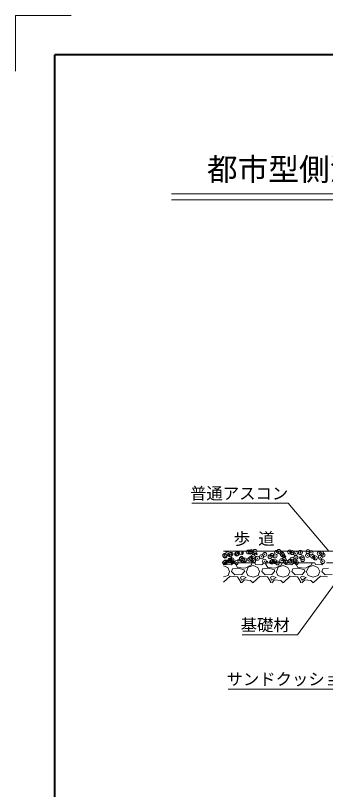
# Model space of a CAD drawing. Units: millimetres at full size, sheet at 1:20; details may follow other scales. Extents: x 62447 to 85128, y -7246 to 532.
# Drawn here: x 62447 to 63232, y -3508 to -1546 of the extents above; entities that cross this region are included whole.
import ezdxf
from ezdxf.enums import TextEntityAlignment as Align

# ---------------------------------------------------------------- set-up
doc = ezdxf.new("R2010")
doc.units = ezdxf.units.MM
doc.header["$LTSCALE"] = 20
doc.header["$PDMODE"] = 32
doc.header["$PDSIZE"] = 10
doc.linetypes.add('DASHED', pattern=[7.5, 6, -1.5])
for name, color, linetype, lineweight in [('Defpoints_2', 8, 'Continuous', 0), ('ハッチング', 7, 'Continuous', 5), ('図枠', 7, 'Continuous', 5), ('基礎', 3, 'Continuous', 13), ('引出線', 4, 'Continuous', 9)]:
    doc.layers.add(name, color=color, linetype=linetype, lineweight=lineweight)
doc.layers.add('文字', color=7, linetype='Continuous')
doc.styles.add('ＭＳ ゴシック', font='')
doc.styles.get('ＭＳ ゴシック').set_extended_font_data('MS Gothic')

msp = doc.modelspace()

# ---------------------------------------------------------------- linework, layer by layer
at = {"layer": 'Defpoints_2', "color": 1, "lineweight": 13}
for q in [(62588.58, -1545.57), (62447.16, -1686.99)]:
    msp.add_line((62447.16, -1545.57), q, dxfattribs=at)
at = {"layer": 'ハッチング'}
for p, q in [((62978.77, -2905.45), (62982.33, -2904.08)), ((62981.29, -2907.17), (62982.32, -2904.1)), ((62983.18, -2905.4), (62984.66, -2903.64)), ((62986.27, -2905.65), (62985.89, -2903.64)), ((62978.76, -2905.46), (62981.29, -2907.17)), ((62983.18, -2905.4), (62986.22, -2905.66)), ((62990.32, -2922.61), (62994.27, -2918.49)), ((62990.33, -2922.63), (62994.84, -2923.33)), ((62994.85, -2923.31), (62994.29, -2918.49)), ((63019.62, -2908.58), (63022.07, -2905.67)), ((63019.62, -2908.59), (63022.66, -2908.85)), ((63022.7, -2908.84), (63022.11, -2905.66)), ((63051.77, -2909.53), (63054.3, -2911.24)), ((63051.78, -2909.52), (63055.33, -2908.15)), ((63054.3, -2911.24), (63055.33, -2908.17)), ((63056.06, -2911.77), (63058.51, -2908.85)), ((63056.06, -2911.77), (63059.09, -2912.04)), ((63059.14, -2912.03), (63058.55, -2908.85)), ((63092.5, -2914.96), (63094.94, -2912.04)), ((63092.5, -2914.96), (63095.53, -2915.23)), ((63095.58, -2915.22), (63094.99, -2912.03)), ((63124.78, -2913.58), (63128.34, -2912.22)), ((63124.78, -2913.6), (63127.3, -2915.3)), ((63127.31, -2915.3), (63128.34, -2912.23)), ((63128.93, -2918.15), (63131.38, -2915.23)), ((63128.93, -2918.15), (63131.97, -2918.41)), ((63132.01, -2918.41), (63131.43, -2915.22)), ((63165.37, -2921.34), (63167.82, -2918.42)), ((63165.37, -2921.34), (63168.41, -2921.6)), ((63168.45, -2921.59), (63167.86, -2918.41)), ((63197.78, -2917.67), (63200.31, -2919.37)), ((63197.79, -2917.65), (63201.35, -2916.29)), ((63200.31, -2919.37), (63201.34, -2916.3)), ((63201.81, -2924.52), (63204.25, -2921.61)), ((63204.89, -2924.78), (63204.3, -2921.6)), ((62974.13, -2940.91), (62984.74, -2944.89)), ((62977.11, -2933.64), (62978.64, -2937.27)), ((62978.64, -2937.27), (62994.64, -2938.03)), ((62994.64, -2938.03), (63000.32, -2933.64)), ((63004.55, -2935.74), (63006.44, -2933.64)), ((63009.88, -2944.89), (63004.55, -2935.74)), ((63009.09, -2925.9), (63012.65, -2924.53)), ((63009.09, -2925.92), (63011.61, -2927.62)), ((63011.62, -2927.62), (63012.65, -2924.55)), ((63044.93, -2938.03), (63028.93, -2946.41)), ((63036.55, -2944.12), (63048.74, -2940.31)), ((63044.53, -2931.02), (63048.49, -2926.9)), ((63044.54, -2931.04), (63049.06, -2931.74)), ((63046.19, -2933.64), (63044.93, -2938.03)), ((63049.06, -2931.72), (63048.5, -2926.9)), ((63048.74, -2940.31), (63060.94, -2944.89)), ((63053.31, -2933.64), (63054.84, -2937.27)), ((63054.84, -2937.27), (63070.84, -2938.03)), ((63070.84, -2938.03), (63076.52, -2933.64)), ((63080.75, -2935.74), (63082.64, -2933.64)), ((63086.08, -2944.89), (63080.75, -2935.74)), ((63082.09, -2929.98), (63084.62, -2931.69)), ((63082.1, -2929.97), (63085.66, -2928.6)), ((63084.62, -2931.69), (63085.65, -2928.62)), ((63121.13, -2938.03), (63105.13, -2946.41)), ((63112.75, -2944.12), (63124.94, -2940.31)), ((63122.39, -2933.64), (63121.13, -2938.03)), ((63124.94, -2940.31), (63137.14, -2944.89)), ((63129.51, -2933.64), (63131.04, -2937.27)), ((63131.04, -2937.27), (63147.04, -2938.03)), ((63147.04, -2938.03), (63152.72, -2933.64)), ((63156.14, -2933.64), (63158.66, -2932.67)), ((63156.95, -2935.74), (63158.84, -2933.64)), ((63162.28, -2944.89), (63156.95, -2935.74)), ((63158.34, -2933.64), (63158.66, -2932.69)), ((63197.33, -2938.03), (63181.33, -2946.41)), ((63188.95, -2944.12), (63201.14, -2940.31)), ((63198.59, -2933.64), (63197.33, -2938.03)), ((63201.14, -2940.31), (63213.34, -2944.89)), ((63201.81, -2924.52), (63204.84, -2924.79)), ((63205.71, -2933.64), (63207.24, -2937.27)), ((63207.24, -2937.27), (63223.24, -2938.03)), ((63223.24, -2938.03), (63228.92, -2933.64)), ((62984.74, -2944.89), (62989.31, -2954.79)), ((62985.5, -2965.46), (62989.31, -2954.79)), ((62994.64, -2954.79), (62996.93, -2948.7)), ((63003.02, -2963.94), (62994.64, -2954.79)), ((63011.41, -2947.17), (62996.93, -2948.7)), ((63020.55, -2962.41), (63003.02, -2963.94)), ((63028.93, -2946.41), (63009.88, -2944.89)), ((63026.65, -2950.98), (63011.41, -2947.17)), ((63027.41, -2954.79), (63020.55, -2962.41)), ((63027.41, -2954.79), (63026.65, -2950.98)), ((63031.22, -2954.79), (63035.79, -2965.46)), ((63031.98, -2954.79), (63036.55, -2944.12)), ((63060.94, -2944.89), (63065.51, -2954.79)), ((63061.7, -2965.46), (63065.51, -2954.79)), ((63070.84, -2954.79), (63073.13, -2948.7)), ((63079.22, -2963.94), (63070.84, -2954.79)), ((63087.61, -2947.17), (63073.13, -2948.7)), ((63096.75, -2962.41), (63079.22, -2963.94)), ((63105.13, -2946.41), (63086.08, -2944.89)), ((63102.85, -2950.98), (63087.61, -2947.17)), ((63103.61, -2954.79), (63096.75, -2962.41)), ((63103.61, -2954.79), (63102.85, -2950.98)), ((63107.42, -2954.79), (63111.99, -2965.46)), ((63108.18, -2954.79), (63112.75, -2944.12)), ((63137.14, -2944.89), (63141.71, -2954.79)), ((63137.9, -2965.46), (63141.71, -2954.79)), ((63147.04, -2954.79), (63149.33, -2948.7)), ((63155.42, -2963.94), (63147.04, -2954.79)), ((63163.81, -2947.17), (63149.33, -2948.7)), ((63172.95, -2962.41), (63155.42, -2963.94)), ((63181.33, -2946.41), (63162.28, -2944.89)), ((63179.05, -2950.98), (63163.81, -2947.17)), ((63179.81, -2954.79), (63172.95, -2962.41)), ((63179.81, -2954.79), (63179.05, -2950.98)), ((63183.62, -2954.79), (63188.19, -2965.46)), ((63184.38, -2954.79), (63188.95, -2944.12)), ((63213.34, -2944.89), (63217.91, -2954.79)), ((63214.1, -2965.46), (63217.91, -2954.79)), ((63223.24, -2954.79), (63225.53, -2948.7)), ((63231.62, -2963.94), (63223.24, -2954.79)), ((63240.01, -2947.17), (63225.53, -2948.7)), ((63249.15, -2962.41), (63231.62, -2963.94)), ((62974.13, -2968.8), (62985.5, -2965.46)), ((62990.83, -2966.98), (62974.13, -2982.24)), ((63009.12, -2968.51), (62990.83, -2966.98)), ((63017.5, -2982.22), (63009.12, -2968.51)), ((63022.07, -2966.98), (63016.74, -2969.27)), ((63016.74, -2969.27), (63019.79, -2976.89)), ((63017.05, -2983.64), (63017.5, -2982.22)), ((63019.79, -2976.89), (63031.22, -2970.03)), ((63027.41, -2976.13), (63019.9, -2983.64)), ((63031.22, -2970.03), (63022.07, -2966.98)), ((63042.65, -2978.41), (63027.41, -2976.13)), ((63035.79, -2965.46), (63048.74, -2969.27)), ((63048.62, -2983.64), (63042.65, -2978.41)), ((63048.74, -2969.27), (63061.7, -2965.46)), ((63067.03, -2966.98), (63049.51, -2982.99)), ((63085.32, -2968.51), (63067.03, -2966.98)), ((63093.7, -2982.22), (63085.32, -2968.51)), ((63098.27, -2966.98), (63092.94, -2969.27)), ((63092.94, -2969.27), (63095.99, -2976.89)), ((63093.25, -2983.64), (63093.7, -2982.22)), ((63095.99, -2976.89), (63107.42, -2970.03)), ((63103.61, -2976.13), (63096.1, -2983.64)), ((63107.42, -2970.03), (63098.27, -2966.98)), ((63118.85, -2978.41), (63103.61, -2976.13)), ((63111.99, -2965.46), (63124.94, -2969.27)), ((63124.82, -2983.64), (63118.85, -2978.41)), ((63124.94, -2969.27), (63137.9, -2965.46)), ((63143.23, -2966.98), (63125.71, -2982.99)), ((63161.52, -2968.51), (63143.23, -2966.98)), ((63169.9, -2982.22), (63161.52, -2968.51)), ((63174.47, -2966.98), (63169.14, -2969.27)), ((63169.14, -2969.27), (63172.19, -2976.89)), ((63169.45, -2983.64), (63169.9, -2982.22)), ((63172.19, -2976.89), (63183.62, -2970.03)), ((63179.81, -2976.13), (63172.3, -2983.64)), ((63183.62, -2970.03), (63174.47, -2966.98)), ((63195.05, -2978.41), (63179.81, -2976.13)), ((63188.19, -2965.46), (63201.14, -2969.27)), ((63201.02, -2983.64), (63195.05, -2978.41)), ((63201.14, -2969.27), (63214.1, -2965.46)), ((63219.43, -2966.98), (63201.91, -2982.99)), ((63237.72, -2968.51), (63219.43, -2966.98)), ((63049.51, -2982.99), (63049.47, -2983.64)), ((63125.71, -2982.99), (63125.67, -2983.64)), ((63201.91, -2982.99), (63201.87, -2983.64))]:
    msp.add_line(p, q, dxfattribs=at)
for p in [(63018.94, -2907.89), (63036.82, -2905.83), (63041.32, -2905.86), (63044.6, -2904.63), (63054.04, -2904.18), (63108.25, -2906.81), (63114.36, -2904.34), (63141.48, -2905.48), (63148.49, -2907.1), (63156.03, -2909.03), (63168.6, -2906.63), (63168.75, -2907.36), (63187.99, -2904.82), (63195.72, -2907.78), (63222.84, -2908.92), (62977.28, -2914.29), (62977.57, -2916), (62989.74, -2927.16), (62990, -2912.61), (62992.24, -2928.37), (62992.85, -2911.46), (62996, -2925.71), (63007.2, -2910.92), (63009.24, -2910.08), (63018.32, -2924.8), (63019.37, -2922.07), (63023.12, -2926.86), (63027.96, -2925.89), (63040.67, -2924.22), (63043.98, -2921.54), (63048.99, -2916.99), (63050.24, -2928.01), (63059.91, -2921.68), (63070.36, -2917.74), (63078.62, -2911.9), (63092, -2917.46), (63096.45, -2914.16), (63104.71, -2915.79), (63121.49, -2927.82), (63122.11, -2910.91), (63123.95, -2913.25), (63127.65, -2924.59), (63147.87, -2924.01), (63155.39, -2927.39), (63157.27, -2919.51), (63173.96, -2920.43), (63174.63, -2924.86), (63186.9, -2914.42), (63199.62, -2917.18), (63206.71, -2920.64), (63216.52, -2909.34), (63219.43, -2918.96), (63226, -2913.37), (62976.63, -2932.65), (62979.59, -2931.39), (62995.87, -2930.12), (63006.71, -2932.54), (63077.35, -2929.15), (63095.83, -2931.07), (63098.02, -2929.68), (63104.47, -2930.3), (63110.59, -2933.29), (63131.59, -2931.44), (63142.67, -2929.07), (63158.71, -2932.59), (63225.38, -2930.28)]:
    msp.add_point(p, dxfattribs=at)
at = {"layer": '図枠', "lineweight": 40}
for p in [(66307.16, -1645.57), (62547.16, -7145.57)]:
    msp.add_line(p, (62547.16, -1645.57), dxfattribs=at)
at = {"layer": '図枠', "lineweight": 13}
for p, q in [((62842.09, -1998.07), (66012.22, -1998.07)), ((62842.09, -2013.07), (66012.22, -2013.07))]:
    msp.add_line(p, q, dxfattribs=at)
at = {"layer": '基礎'}
msp.add_line((62974.13, -2903.64), (63354.81, -2903.64), dxfattribs=at)
at = {"layer": '基礎', "linetype": 'DASHED', "lineweight": 15}
msp.add_line((63354.81, -2933.64), (62974.13, -2933.64), dxfattribs=at)
at = {"layer": '引出線'}
for points in [[(63241.1, -2903.64), (63137.98, -2782.21), (62893.67, -2782.21)], [(63270.98, -2964.96), (63161.73, -3115.62), (63021.53, -3115.62)], [(63443.64, -3377.94), (63333.22, -3253.33), (62985.91, -3253.33)]]:
    msp.add_lwpolyline(points, dxfattribs=at)

# ---------------------------------------------------------------- texts
at = {"layer": '図枠', "style": 'ＭＳ ゴシック'}
msp.add_text('都市型側溝 バリアフリータイプ ３００型\u3000\u3000布設標準構造図（縦断Ｔ-25）\u3000S=1/20', height=56.96, dxfattribs=at).set_placement((64427.16, -1935.57), align=Align.MIDDLE_CENTER)
at = {"layer": '引出線', "style": 'ＭＳ ゴシック'}
for s, p in [('普通アスコン', (63137.98, -2742.02)), ('基礎材', (63141.73, -3075.43)), ('サンドクッション', (63313.22, -3212.98))]:
    msp.add_text(s, height=30.38, dxfattribs=at).set_placement(p, align=Align.TOP_RIGHT)
at = {"layer": '文字', "style": 'ＭＳ ゴシック'}
msp.add_text('歩 道', height=30.38, dxfattribs=at).set_placement((63051.64, -2872.02), align=Align.MIDDLE_CENTER)

doc.saveas('drawing.dxf')
